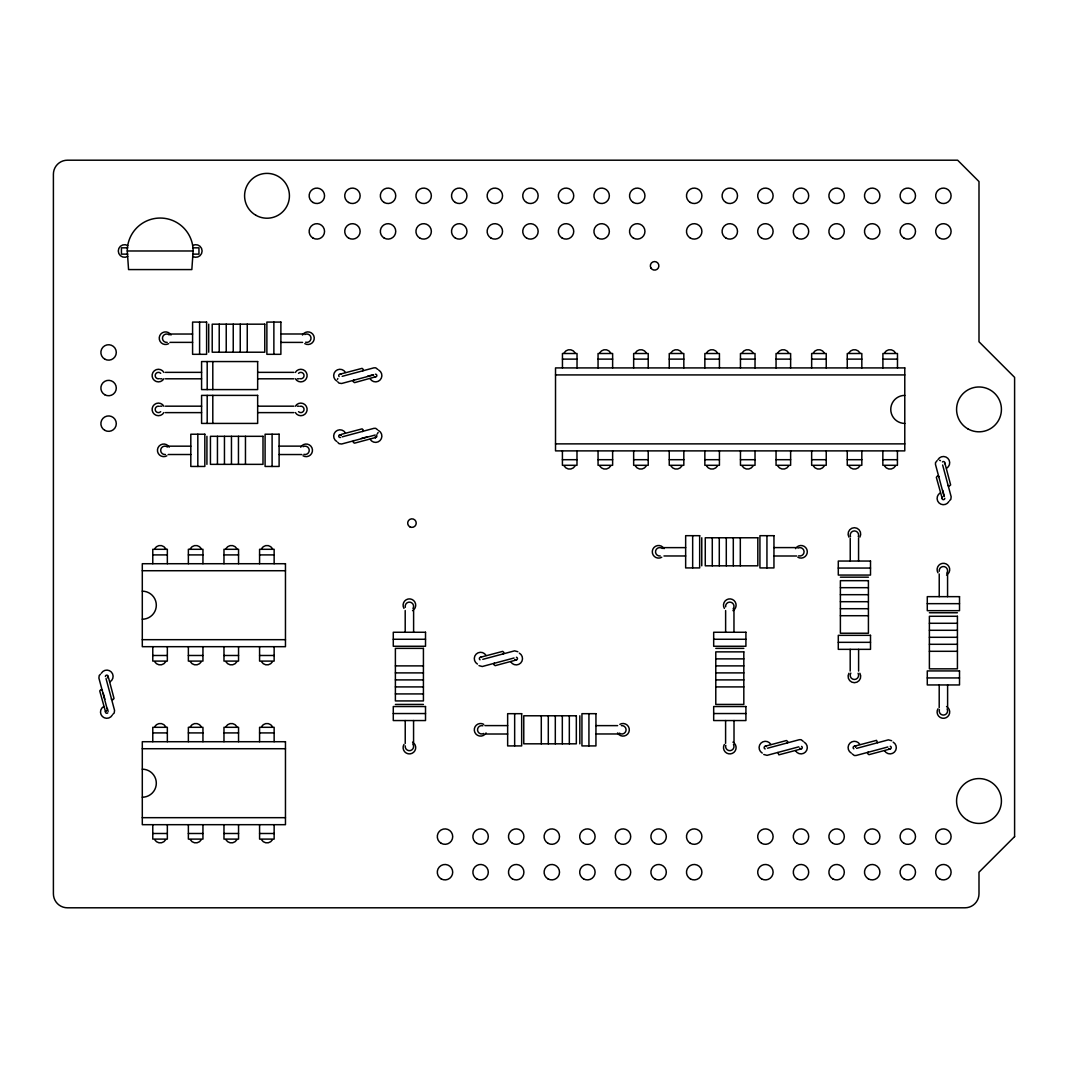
<?xml version="1.0" encoding="UTF-8"?>
<svg xmlns="http://www.w3.org/2000/svg" width="1068" height="1068" viewBox="0 0 1068 1068"><rect width="100%" height="100%" fill="white"/><g stroke="black" fill="none" stroke-linecap="round" stroke-linejoin="round"><path stroke-width="1.5" d="M193.134 250.98L191.839 269.577L128.56 269.577L127.266 250.98A32.934 32.934 0 0 1 160.2 218.046A32.934 32.934 0 0 1 193.134 250.98L127.266 250.98M106.173 710.901A1.402 1.055 -15 0 0 105.478 711.595L99.725 690.929L100.833 689.608L102.435 690.195M942.47 497.501A1.402 1.055 -15 0 0 942.069 497.995L936.329 477.329L937.424 476.008L939.039 476.595M108.015 677.245L108.202 676.538A1.402 1.055 -8 0 1 107.508 677.499M337.488 379.34L337.835 378.526M378.112 432.487L377.231 434.009M944.619 463.472A1.402 1.055 -8 0 0 944.806 462.938L944.619 463.646A1.402 1.402 0 0 0 942.403 461.95M777.878 752.473L778.866 754.836L799.572 749.362M877.522 742.727L876.534 740.364L855.828 745.838M353.548 440.577L353.308 442.419L354.509 443.167L375.736 437.466M100.472 674.255L99.231 675.483L98.897 678.06L107.414 709.846M112.981 714.185L114.223 712.957L114.556 710.38L106.039 678.594M937.063 460.655L935.488 462.711L935.488 464.46L944.005 496.246M949.585 500.585L950.827 499.357L951.161 496.78L942.644 464.994M362.693 371.05L363.213 369.381L362.105 368.34L341.4 373.813M362.693 431.579L363.213 429.897L362.105 428.855L341.4 434.329M503.322 654.07L503.829 652.401L502.734 651.36L482.028 656.833M353.775 379.941L353.188 381.556L354.509 382.651L375.082 376.937A1.402 1.055 75 0 1 374.681 376.51M494.404 662.961L493.803 664.576L495.125 665.671L516.365 659.971M787.196 743.235L787.797 741.633L786.475 740.524L765.235 746.225M868.204 751.965L867.603 753.567L868.925 754.675L890.165 748.975M342.174 376.336L373.96 367.819L375.709 367.819L377.765 369.394M367.432 376.283L373.493 374.654M373.426 374.975L341.64 383.492L339.063 383.145L337.835 381.917M342.174 436.852L373.96 428.335L375.709 428.335L377.765 429.923M361.358 438.427L367.432 436.799M375.135 435.036L341.64 444.008L339.063 443.674L337.835 442.432M482.789 659.356L514.576 650.839L517.846 651.72M514.055 657.995L482.255 666.512L478.985 665.631M767.545 748.214L799.345 739.697L801.093 739.697L803.149 741.272M798.811 746.839L767.024 755.356L763.754 754.489M856.589 748.361L888.376 739.844L891.646 740.711M887.855 746.986L856.055 755.503L854.307 755.503L852.251 753.928M340.492 437.453L340.131 437.506A1.402 1.402 0 0 1 338.823 435.557A1.402 1.402 0 0 1 341.106 435.103M127.76 247.829L121.445 247.829L121.445 254.131L127.76 254.131M192.641 247.829L198.955 247.829L198.955 254.131L192.641 254.131M170.827 334.03L192.587 334.03M280.884 333.99L302.618 333.99M169.919 342.374L192.587 342.374M280.884 342.401L302.604 342.401M562.449 359.115L577.027 359.115M598.053 359.115L612.631 359.115M633.658 359.115L648.223 359.115M669.249 359.115L683.827 359.115M704.853 359.115L719.431 359.115M740.458 359.115L755.023 359.115M776.049 359.115L790.627 359.115M811.653 359.115L826.231 359.115M847.258 359.115L861.823 359.115M882.902 359.115L897.48 359.115M165.433 372.358L201.585 372.358M257.655 372.358L293.807 372.358M555.52 374.921L904.783 374.921M160.467 378.806L161.922 378.806M165.433 378.806L201.585 378.806M257.655 378.806L293.807 378.806M297.318 378.806L298.773 378.806M160.467 406.174L161.922 406.174M165.433 406.174L201.585 406.174M257.655 406.174L293.807 406.174M297.318 406.174L298.773 406.174M165.433 412.622L201.585 412.622M257.655 412.622L293.807 412.622M555.52 443.874L904.783 443.874M169.051 446.17L190.812 446.17M279.108 446.13L300.842 446.13M168.143 454.514L190.812 454.514M279.108 454.541L301.897 454.541M562.409 459.694L576.987 459.694M598.053 459.694L612.631 459.694M633.658 459.694L648.223 459.694M669.249 459.694L683.827 459.694M704.853 459.694L719.431 459.694M740.458 459.694L755.023 459.694M776.049 459.694L790.627 459.694M811.653 459.694L826.231 459.694M847.258 459.694L861.823 459.694M882.849 459.694L897.427 459.694M663.895 547.63L685.656 547.63M773.953 547.59L795.687 547.59M152.777 554.906L167.342 554.906M188.368 554.906L202.947 554.906M223.973 554.906L238.551 554.906M259.577 554.906L274.142 554.906M663.962 555.974L685.656 555.974M773.953 556.001L796.728 556.001M838.287 568.056L870.513 568.056M142.298 570.726L285.463 570.726M840.382 577.174L868.418 577.174M840.382 587.68L868.418 587.68M840.382 594.689L868.418 594.689M840.382 601.698L868.418 601.698M927.278 603.66L959.518 603.66M840.382 608.707L868.418 608.707M929.387 612.765L957.422 612.765M840.382 615.715L868.418 615.715M929.387 623.285L957.422 623.285M929.387 630.294L957.422 630.294M929.387 637.302L957.422 637.302M393.278 639.265L425.518 639.265M713.678 639.265L745.918 639.265M142.298 639.679L285.463 639.679M838.287 642.335L870.513 642.335M929.387 644.298L957.422 644.298M715.787 648.369L743.822 648.369M929.387 651.306L957.422 651.306M152.777 655.485L167.342 655.485M188.368 655.485L202.947 655.485M223.973 655.485L238.551 655.485M259.577 655.485L274.142 655.485M715.787 658.876L743.822 658.876M395.387 665.885L423.422 665.885M715.787 665.885L743.822 665.885M395.387 672.893L423.422 672.893M715.787 672.893L743.822 672.893M927.278 677.94L959.518 677.94M395.387 679.902L423.422 679.902M715.787 679.902L743.822 679.902M395.387 686.911L423.422 686.911M715.787 686.911L743.822 686.911M395.387 693.92L423.422 693.92M395.387 704.426L423.422 704.426M393.278 713.544L425.518 713.544M713.678 713.544L745.918 713.544M484.872 725.599L507.647 725.599M595.944 725.626L617.638 725.626M152.777 732.915L167.342 732.915M188.368 732.915L202.947 732.915M223.973 732.915L238.551 732.915M259.577 732.915L274.142 732.915M485.913 734.01L507.647 734.01M595.944 733.97L617.704 733.97M142.298 748.721L285.463 748.721M142.298 817.674L285.463 817.674M152.777 833.494L167.342 833.494M188.368 833.494L202.947 833.494M223.973 833.494L238.551 833.494M259.577 833.494L274.142 833.494M515.697 659.957L515.804 659.931A1.402 1.055 75 0 1 515.297 659.53M889.497 748.948L889.604 748.922A1.402 1.055 75 0 1 889.097 748.535M765.903 746.252L765.796 746.278A1.402 1.055 75 0 1 766.303 746.665M939.64 460.308L940.454 460.655M340.652 374.361A1.402 1.055 82 0 0 340.118 374.174L340.826 374.361A1.402 1.402 0 0 0 339.13 376.577M340.826 434.89L340.118 434.703A1.402 1.055 82 0 1 340.892 435.103M855.241 746.385L854.534 746.198A1.402 1.055 82 0 1 855.495 746.892M800.159 748.815L800.866 749.002A1.402 1.055 82 0 1 799.905 748.308M481.281 657.381A1.402 1.055 82 0 0 480.733 657.194L481.441 657.381A1.402 1.402 0 0 0 479.532 657.901A1.402 1.402 0 0 0 480.039 659.81M947.93 485.513L949.252 486.1L950.64 484.925L945.167 464.22M111.326 699.113L113.008 699.633L114.036 698.525L108.562 677.82M942.697 490.252L944.326 496.313M103.249 693.239L104.878 699.3M107.321 708.404L108.135 711.435M947.57 574.891L947.57 596.652M947.61 684.948L947.61 706.682M939.226 573.983L939.226 596.652M939.199 684.948L939.199 707.737M897.48 367.913L897.48 353.508L882.902 353.508L882.902 367.913M897.427 450.883L897.427 465.301L882.849 465.301L882.849 450.883M861.823 367.913L861.823 353.508L847.258 353.508L847.258 367.913M861.823 450.883L861.823 465.301L847.258 465.301L847.258 450.883M858.565 538.098L858.565 561.047M858.605 649.344L858.605 671.078M850.235 538.379L850.235 561.047M850.195 649.344L850.195 671.064M826.231 367.913L826.231 353.508L811.653 353.508L811.653 367.913M826.231 450.883L826.231 465.301L811.653 465.301L811.653 450.883M790.627 367.913L790.627 353.508L776.049 353.508L776.049 367.913M790.627 450.883L790.627 465.301L776.049 465.301L776.049 450.883M766.944 535.682L766.944 567.922M755.023 367.913L755.023 353.508L740.458 353.508L740.458 367.913M755.023 450.883L755.023 465.301L740.458 465.301L740.458 450.883M740.311 537.778L740.311 565.813M733.97 610.495L733.97 632.256M734.01 720.553L734.01 742.287M733.302 537.778L733.302 565.813M726.293 537.778L726.293 565.813M725.626 610.562L725.626 632.256M725.599 720.553L725.599 743.328M719.431 367.913L719.431 353.508L704.853 353.508L704.853 367.913M719.431 450.883L719.431 465.301L704.853 465.301L704.853 450.883M719.285 537.778L719.285 565.813M712.276 537.778L712.276 565.813M701.769 537.778L701.769 565.813M692.665 535.682L692.665 567.922M683.827 367.913L683.827 353.508L669.249 353.508L669.249 367.913M683.827 450.883L683.827 465.301L669.249 465.301L669.249 450.883M648.223 367.913L648.223 353.508L633.658 353.508L633.658 367.913M648.223 450.883L648.223 465.301L633.658 465.301L633.658 450.883M612.631 367.913L612.631 353.508L598.053 353.508L598.053 367.913M612.631 450.883L612.631 465.301L598.053 465.301L598.053 450.883M588.935 713.678L588.935 745.918M579.831 715.787L579.831 743.822M577.027 367.913L577.027 353.508L562.449 353.508L562.449 367.913M576.987 450.883L576.987 465.301L562.409 465.301L562.409 450.883M569.324 715.787L569.324 743.822M562.315 715.787L562.315 743.822M555.307 715.787L555.307 743.822M548.298 715.787L548.298 743.822M541.289 715.787L541.289 743.822M514.656 713.678L514.656 745.918M413.61 610.536L413.61 632.256M413.57 720.553L413.57 742.233M405.199 610.522L405.199 632.256M405.226 720.553L405.226 743.502M274.142 563.717L274.142 549.299L259.577 549.299L259.577 563.717M274.142 646.687L274.142 661.092L259.577 661.092L259.577 646.687M274.142 741.713L274.142 727.308L259.577 727.308L259.577 741.713M274.142 824.683L274.142 839.101L259.577 839.101L259.577 824.683M273.875 322.082L273.875 354.322M272.1 434.222L272.1 466.462M247.255 324.178L247.255 352.213M245.466 436.318L245.466 464.353M240.247 324.178L240.247 352.213M238.458 436.318L238.458 464.353M238.551 563.717L238.551 549.299L223.973 549.299L223.973 563.717M238.551 646.687L238.551 661.092L223.973 661.092L223.973 646.687M238.551 741.713L238.551 727.308L223.973 727.308L223.973 741.713M238.551 824.683L238.551 839.101L223.973 839.101L223.973 824.683M233.238 324.178L233.238 352.213M231.462 436.318L231.462 464.353M226.229 324.178L226.229 352.213M224.454 436.318L224.454 464.353M219.22 324.178L219.22 352.213M217.445 436.318L217.445 464.353M212.799 361.558L212.799 389.593M212.799 395.387L212.799 423.422M208.714 324.178L208.714 352.213M207.192 361.558L207.192 389.593M207.192 395.387L207.192 423.422M206.925 436.318L206.925 464.353M202.947 563.717L202.947 549.299L188.368 549.299L188.368 563.717M202.947 646.687L202.947 661.092L188.368 661.092L188.368 646.687M202.947 741.713L202.947 727.308L188.368 727.308L188.368 741.713M202.947 824.683L202.947 839.101L188.368 839.101L188.368 824.683M199.596 322.082L199.596 354.322M197.82 434.222L197.82 466.462M167.342 563.717L167.342 549.299L152.777 549.299L152.777 563.717M167.342 646.687L167.342 661.092L152.777 661.092L152.777 646.687M167.342 741.713L167.342 727.308L152.777 727.308L152.777 741.713M167.342 824.683L167.342 839.101L152.777 839.101L152.777 824.683M101.34 673.24A6.301 6.301 0 0 1 111.259 671.946A6.301 6.301 0 0 1 109.951 681.865M112.26 715.16A6.301 6.301 0 0 1 102.341 716.454A6.301 6.301 0 0 1 103.649 706.535M804.151 742.14A6.301 6.301 0 0 1 805.459 752.059A6.301 6.301 0 0 1 795.54 750.751M762.245 753.06A6.301 6.301 0 0 1 760.937 743.141A6.301 6.301 0 0 1 770.856 744.449M851.249 753.06A6.301 6.301 0 0 1 849.941 743.141A6.301 6.301 0 0 1 859.86 744.449M893.155 742.14A6.301 6.301 0 0 1 894.463 752.059A6.301 6.301 0 0 1 884.544 750.751M477.449 664.056A6.301 6.301 0 0 1 476.141 654.137A6.301 6.301 0 0 1 486.06 655.445M519.355 653.135A6.301 6.301 0 0 1 520.663 663.054A6.301 6.301 0 0 1 510.744 661.76M937.944 459.64A6.301 6.301 0 0 1 947.863 458.346A6.301 6.301 0 0 1 946.555 468.265M948.865 501.559A6.301 6.301 0 0 1 938.946 502.854A6.301 6.301 0 0 1 940.24 492.935M336.82 381.036A6.301 6.301 0 0 1 335.526 371.117A6.301 6.301 0 0 1 345.445 372.425M378.739 370.115A6.301 6.301 0 0 1 380.034 380.034A6.301 6.301 0 0 1 370.115 378.739M336.82 441.565A6.301 6.301 0 0 1 335.526 431.646A6.301 6.301 0 0 1 345.445 432.94M378.739 430.644A6.301 6.301 0 0 1 380.034 440.563A6.301 6.301 0 0 1 370.115 439.255M295.355 372.425A6.301 6.301 0 0 1 304.874 370.743A6.301 6.301 0 0 1 304.874 380.408A6.301 6.301 0 0 1 295.355 378.739M163.885 378.739A6.301 6.301 0 0 1 154.366 380.408A6.301 6.301 0 0 1 154.366 370.743A6.301 6.301 0 0 1 163.885 372.425M295.355 406.24A6.301 6.301 0 0 1 304.874 404.572A6.301 6.301 0 0 1 304.874 414.237A6.301 6.301 0 0 1 295.355 412.555M163.885 412.555A6.301 6.301 0 0 1 154.366 414.237A6.301 6.301 0 0 1 154.366 404.572A6.301 6.301 0 0 1 163.885 406.24M165.66 839.755A6.301 6.301 0 0 1 154.74 839.755M201.265 839.755A6.301 6.301 0 0 1 190.344 839.755M236.856 839.755A6.301 6.301 0 0 1 225.935 839.755M272.46 839.755A6.301 6.301 0 0 1 261.54 839.755M261.54 726.64A6.301 6.301 0 0 1 272.46 726.64M225.935 726.64A6.301 6.301 0 0 1 236.856 726.64M190.344 726.64A6.301 6.301 0 0 1 201.265 726.64M154.74 726.64A6.301 6.301 0 0 1 165.66 726.64M165.66 661.76A6.301 6.301 0 0 1 154.74 661.76M201.265 661.76A6.301 6.301 0 0 1 190.344 661.76M236.856 661.76A6.301 6.301 0 0 1 225.935 661.76M272.46 661.76A6.301 6.301 0 0 1 261.54 661.76M261.54 548.645A6.301 6.301 0 0 1 272.46 548.645M225.935 548.645A6.301 6.301 0 0 1 236.856 548.645M190.344 548.645A6.301 6.301 0 0 1 201.265 548.645M154.74 548.645A6.301 6.301 0 0 1 165.66 548.645M884.544 352.841A6.301 6.301 0 0 1 895.465 352.841M848.94 352.841A6.301 6.301 0 0 1 859.86 352.841M813.335 352.841A6.301 6.301 0 0 1 824.256 352.841M777.744 352.841A6.301 6.301 0 0 1 788.665 352.841M742.14 352.841A6.301 6.301 0 0 1 753.06 352.841M706.535 352.841A6.301 6.301 0 0 1 717.456 352.841M670.944 352.841A6.301 6.301 0 0 1 681.865 352.841M635.34 352.841A6.301 6.301 0 0 1 646.26 352.841M599.735 352.841A6.301 6.301 0 0 1 610.656 352.841M564.144 352.841A6.301 6.301 0 0 1 575.065 352.841M575.065 465.955A6.301 6.301 0 0 1 564.144 465.955M610.656 465.955A6.301 6.301 0 0 1 599.735 465.955M646.26 465.955A6.301 6.301 0 0 1 635.34 465.955M681.865 465.955A6.301 6.301 0 0 1 670.944 465.955M717.456 465.955A6.301 6.301 0 0 1 706.535 465.955M753.06 465.955A6.301 6.301 0 0 1 742.14 465.955M788.665 465.955A6.301 6.301 0 0 1 777.744 465.955M824.256 465.955A6.301 6.301 0 0 1 813.335 465.955M859.86 465.955A6.301 6.301 0 0 1 848.94 465.955M895.465 465.955A6.301 6.301 0 0 1 884.544 465.955M192.641 245.52A6.301 6.301 0 0 1 202.106 250.98A6.301 6.301 0 0 1 192.641 256.44M127.76 256.44A6.301 6.301 0 0 1 118.294 250.98A6.301 6.301 0 0 1 127.76 245.52M859.86 673.24A6.301 6.301 0 0 1 854.4 682.706A6.301 6.301 0 0 1 848.94 673.24M848.94 537.151A6.301 6.301 0 0 1 854.4 527.699A6.301 6.301 0 0 1 859.86 537.151M946.555 706.535A6.301 6.301 0 0 1 948.865 715.16A6.301 6.301 0 0 1 940.24 717.456A6.301 6.301 0 0 1 937.944 708.845M937.944 572.755A6.301 6.301 0 0 1 940.24 564.144A6.301 6.301 0 0 1 948.865 566.441A6.301 6.301 0 0 1 946.555 575.065M795.54 548.645A6.301 6.301 0 0 1 804.151 546.335A6.301 6.301 0 0 1 806.46 554.959A6.301 6.301 0 0 1 797.849 557.256M661.76 557.256A6.301 6.301 0 0 1 653.135 554.959A6.301 6.301 0 0 1 655.445 546.335A6.301 6.301 0 0 1 664.056 548.645M732.955 742.14A6.301 6.301 0 0 1 735.265 750.751A6.301 6.301 0 0 1 726.64 753.06A6.301 6.301 0 0 1 724.344 744.449M724.344 608.36A6.301 6.301 0 0 1 726.64 599.735A6.301 6.301 0 0 1 735.265 602.045A6.301 6.301 0 0 1 732.955 610.656M403.944 608.36A6.301 6.301 0 0 1 406.24 599.735A6.301 6.301 0 0 1 414.865 602.045A6.301 6.301 0 0 1 412.555 610.656M412.555 742.14A6.301 6.301 0 0 1 414.865 750.751A6.301 6.301 0 0 1 406.24 753.06A6.301 6.301 0 0 1 403.944 744.449M486.06 732.955A6.301 6.301 0 0 1 477.449 735.265A6.301 6.301 0 0 1 475.14 726.64A6.301 6.301 0 0 1 483.751 724.344M619.841 724.344A6.301 6.301 0 0 1 628.465 726.64A6.301 6.301 0 0 1 626.155 735.265A6.301 6.301 0 0 1 617.544 732.955M300.695 447.185A6.301 6.301 0 0 1 309.32 444.875A6.301 6.301 0 0 1 311.616 453.499A6.301 6.301 0 0 1 303.005 455.796M166.915 455.796A6.301 6.301 0 0 1 158.304 453.499A6.301 6.301 0 0 1 160.6 444.875A6.301 6.301 0 0 1 169.225 447.185M302.484 335.045A6.301 6.301 0 0 1 311.095 332.735A6.301 6.301 0 0 1 313.405 341.359A6.301 6.301 0 0 1 304.781 343.656M168.691 343.656A6.301 6.301 0 0 1 160.08 341.359A6.301 6.301 0 0 1 162.389 332.735A6.301 6.301 0 0 1 171 335.045M167.195 342.374A4.205 4.205 0 0 1 162.603 337.101A4.205 4.205 0 0 1 169.238 334.871M304.807 334.511A4.205 4.205 0 0 1 311.002 337.755A4.205 4.205 0 0 1 305.622 342.227M165.42 454.514A4.205 4.205 0 0 1 160.827 449.241A4.205 4.205 0 0 1 167.449 447.011M303.032 446.651A4.205 4.205 0 0 1 309.226 449.895A4.205 4.205 0 0 1 303.846 454.367M621.349 725.626A4.205 4.205 0 0 1 625.941 730.899A4.205 4.205 0 0 1 619.306 733.129M483.724 733.489A4.205 4.205 0 0 1 477.543 730.245A4.205 4.205 0 0 1 482.91 725.773M412.742 743.929A4.205 4.205 0 0 1 410.472 750.55A4.205 4.205 0 0 1 405.239 745.918M405.306 607.305A4.205 4.205 0 0 1 410.059 602.165A4.205 4.205 0 0 1 412.982 608.52M725.626 606.851A4.205 4.205 0 0 1 730.899 602.259A4.205 4.205 0 0 1 733.129 608.894M733.489 744.476A4.205 4.205 0 0 1 730.245 750.657A4.205 4.205 0 0 1 725.773 745.29M660.251 555.974A4.205 4.205 0 0 1 655.659 550.701A4.205 4.205 0 0 1 662.293 548.471M797.876 548.111A4.205 4.205 0 0 1 804.057 551.355A4.205 4.205 0 0 1 798.69 555.827M939.226 571.26A4.205 4.205 0 0 1 944.499 566.667A4.205 4.205 0 0 1 946.729 573.289M947.089 708.872A4.205 4.205 0 0 1 943.845 715.066A4.205 4.205 0 0 1 939.373 709.686M850.515 536.71A4.205 4.205 0 0 1 854.413 530.916A4.205 4.205 0 0 1 858.285 536.75M858.098 673.267A4.205 4.205 0 0 1 854.293 679.488A4.205 4.205 0 0 1 850.809 673.08M904.783 423.422A14.018 14.018 0 0 1 890.765 409.404A14.018 14.018 0 0 1 904.783 395.387M142.298 591.178A14.018 14.018 0 0 1 156.315 605.196A14.018 14.018 0 0 1 142.298 619.213M142.298 769.187A14.018 14.018 0 0 1 156.315 783.204A14.018 14.018 0 0 1 142.298 797.222M160.694 411.674A3.217 3.217 0 0 1 155.301 410.232A3.217 3.217 0 0 1 159.252 406.281M299.988 406.281A3.217 3.217 0 0 1 303.939 410.232A3.217 3.217 0 0 1 298.546 411.674M159.252 378.699A3.217 3.217 0 0 1 155.301 374.748A3.217 3.217 0 0 1 160.694 373.306M298.546 373.306A3.217 3.217 0 0 1 303.939 374.748A3.217 3.217 0 0 1 299.988 378.699M376.43 435.103A1.402 1.402 0 0 1 374.734 437.319M375.442 374.174A1.402 1.402 0 0 1 376.737 376.123A1.402 1.402 0 0 1 374.454 376.577M944.806 498.262A1.402 1.402 0 0 1 942.857 499.557A1.402 1.402 0 0 1 942.403 497.274M516.418 657.247A1.402 1.402 0 0 1 517.272 659.303A1.402 1.402 0 0 1 515.07 659.597M853.839 748.815A1.402 1.402 0 0 1 853.546 746.612A1.402 1.402 0 0 1 855.748 746.906M890.218 746.252A1.402 1.402 0 0 1 891.153 748.134A1.402 1.402 0 0 1 889.163 748.815M801.561 746.385A1.402 1.402 0 0 1 801.854 748.588A1.402 1.402 0 0 1 799.652 748.294M765.182 748.948A1.402 1.402 0 0 1 764.247 747.066A1.402 1.402 0 0 1 766.237 746.385M105.398 676.538A1.402 1.402 0 0 1 107.494 675.323A1.402 1.402 0 0 1 107.494 677.753M107.788 712.85A1.402 1.402 0 0 1 105.692 712.716A1.402 1.402 0 0 1 106.106 710.647M1014.6 836.604L978.996 872.196L978.996 893.783A14.018 14.018 0 0 1 964.978 907.8L67.418 907.8A14.018 14.018 0 0 1 53.4 893.783L53.4 174.218A14.018 14.018 0 0 1 67.418 160.2L957.636 160.2L978.996 181.56L978.996 341.76L1014.6 377.364L1014.6 836.604M375.789 437.453L375.082 437.453L375.789 437.453M206.605 322.082L192.587 322.082L192.587 354.322L206.605 354.322L206.605 322.082M280.884 322.082L266.88 322.082L266.88 354.322L280.884 354.322L280.884 322.082M264.771 324.178L212.212 324.178L212.212 352.213L264.771 352.213L264.771 324.178M257.655 361.558L201.585 361.558L201.585 389.593L257.655 389.593L257.655 361.558M904.783 367.913L555.52 367.913L555.52 450.883L904.783 450.883L904.783 367.913M257.655 395.387L201.585 395.387L201.585 423.422L257.655 423.422L257.655 395.387M204.829 434.222L190.812 434.222L190.812 466.462L204.829 466.462L204.829 434.222M279.108 434.222L265.091 434.222L265.091 466.462L279.108 466.462L279.108 434.222M262.995 436.318L210.436 436.318L210.436 464.353L262.995 464.353L262.995 436.318M699.66 535.682L685.656 535.682L685.656 567.922L699.66 567.922L699.66 535.682M773.953 535.682L759.935 535.682L759.935 567.922L773.953 567.922L773.953 535.682M757.826 537.778L705.267 537.778L705.267 565.813L757.826 565.813L757.826 537.778M870.513 561.047L838.287 561.047L838.287 575.065L870.513 575.065L870.513 561.047M285.463 563.717L142.298 563.717L142.298 646.687L285.463 646.687L285.463 563.717M868.418 580.672L840.382 580.672L840.382 633.231L868.418 633.231L868.418 580.672M959.518 596.652L927.278 596.652L927.278 610.669L959.518 610.669L959.518 596.652M957.422 616.276L929.387 616.276L929.387 668.835L957.422 668.835L957.422 616.276M425.518 632.256L393.278 632.256L393.278 646.26L425.518 646.26L425.518 632.256M745.918 632.256L713.678 632.256L713.678 646.26L745.918 646.26L745.918 632.256M870.513 635.34L838.287 635.34L838.287 649.344L870.513 649.344L870.513 635.34M423.422 648.369L395.387 648.369L395.387 700.928L423.422 700.928L423.422 648.369M743.822 651.867L715.787 651.867L715.787 704.426L743.822 704.426L743.822 651.867M959.518 670.931L927.278 670.931L927.278 684.948L959.518 684.948L959.518 670.931M425.518 706.535L393.278 706.535L393.278 720.553L425.518 720.553L425.518 706.535M745.918 706.535L713.678 706.535L713.678 720.553L745.918 720.553L745.918 706.535M521.665 713.678L507.647 713.678L507.647 745.918L521.665 745.918L521.665 713.678M595.944 713.678L581.94 713.678L581.94 745.918L595.944 745.918L595.944 713.678M576.333 715.787L523.774 715.787L523.774 743.822L576.333 743.822L576.333 715.787M285.463 741.713L142.298 741.713L142.298 824.683L285.463 824.683L285.463 741.713M255.786 215.215A22.428 22.428 0 0 0 289.428 195.804A22.428 22.428 0 0 0 255.786 176.38A22.428 22.428 0 0 0 255.786 215.215M967.782 820.424A22.428 22.428 0 0 0 1001.424 801A22.428 22.428 0 0 0 967.782 781.576A22.428 22.428 0 0 0 967.782 820.424M967.782 428.815A22.428 22.428 0 0 0 1001.424 409.404A22.428 22.428 0 0 0 967.782 389.98A22.428 22.428 0 0 0 967.782 428.815M409.818 526.804A4.272 4.272 0 0 0 416.226 523.093A4.272 4.272 0 0 0 409.818 519.395A4.272 4.272 0 0 0 409.818 526.804M650.906 267.975A4.272 4.272 0 0 0 658.302 267.975A4.272 4.272 0 0 0 654.604 261.567A4.272 4.272 0 0 0 650.906 267.975M761.551 878.871A7.703 7.703 0 0 0 773.112 872.196A7.703 7.703 0 0 0 761.551 865.521A7.703 7.703 0 0 0 761.551 878.871M797.142 878.871A7.703 7.703 0 0 0 808.703 872.196A7.703 7.703 0 0 0 797.142 865.521A7.703 7.703 0 0 0 797.142 878.871M832.746 878.871A7.703 7.703 0 0 0 844.307 872.196A7.703 7.703 0 0 0 832.746 865.521A7.703 7.703 0 0 0 832.746 878.871M868.351 878.871A7.703 7.703 0 0 0 879.912 872.196A7.703 7.703 0 0 0 868.351 865.521A7.703 7.703 0 0 0 868.351 878.871M903.942 878.871A7.703 7.703 0 0 0 915.503 872.196A7.703 7.703 0 0 0 903.942 865.521A7.703 7.703 0 0 0 903.942 878.871M939.546 878.871A7.703 7.703 0 0 0 951.107 872.196A7.703 7.703 0 0 0 939.546 865.521A7.703 7.703 0 0 0 939.546 878.871M761.551 843.279A7.703 7.703 0 0 0 773.112 836.604A7.703 7.703 0 0 0 761.551 829.929A7.703 7.703 0 0 0 761.551 843.279M797.142 843.279A7.703 7.703 0 0 0 808.703 836.604A7.703 7.703 0 0 0 797.142 829.929A7.703 7.703 0 0 0 797.142 843.279M832.746 843.279A7.703 7.703 0 0 0 844.307 836.604A7.703 7.703 0 0 0 832.746 829.929A7.703 7.703 0 0 0 832.746 843.279M868.351 843.279A7.703 7.703 0 0 0 879.912 836.604A7.703 7.703 0 0 0 868.351 829.929A7.703 7.703 0 0 0 868.351 843.279M903.942 843.279A7.703 7.703 0 0 0 915.503 836.604A7.703 7.703 0 0 0 903.942 829.929A7.703 7.703 0 0 0 903.942 843.279M939.546 843.279A7.703 7.703 0 0 0 951.107 836.604A7.703 7.703 0 0 0 939.546 829.929A7.703 7.703 0 0 0 939.546 843.279M104.731 430.311A7.703 7.703 0 0 0 116.292 423.636A7.703 7.703 0 0 0 104.731 416.961A7.703 7.703 0 0 0 104.731 430.311M104.731 394.719A7.703 7.703 0 0 0 116.292 388.044A7.703 7.703 0 0 0 104.731 381.369A7.703 7.703 0 0 0 104.731 394.719M104.731 359.115A7.703 7.703 0 0 0 116.292 352.44A7.703 7.703 0 0 0 104.731 345.765A7.703 7.703 0 0 0 104.731 359.115M633.391 202.479A7.703 7.703 0 0 0 644.952 195.804A7.703 7.703 0 0 0 633.391 189.129A7.703 7.703 0 0 0 633.391 202.479M597.786 202.479A7.703 7.703 0 0 0 609.347 195.804A7.703 7.703 0 0 0 597.786 189.129A7.703 7.703 0 0 0 597.786 202.479M562.182 202.479A7.703 7.703 0 0 0 573.743 195.804A7.703 7.703 0 0 0 562.182 189.129A7.703 7.703 0 0 0 562.182 202.479M526.591 202.479A7.703 7.703 0 0 0 538.152 195.804A7.703 7.703 0 0 0 526.591 189.129A7.703 7.703 0 0 0 526.591 202.479M490.986 202.479A7.703 7.703 0 0 0 502.547 195.804A7.703 7.703 0 0 0 490.986 189.129A7.703 7.703 0 0 0 490.986 202.479M455.382 202.479A7.703 7.703 0 0 0 466.943 195.804A7.703 7.703 0 0 0 455.382 189.129A7.703 7.703 0 0 0 455.382 202.479M419.791 202.479A7.703 7.703 0 0 0 431.352 195.804A7.703 7.703 0 0 0 419.791 189.129A7.703 7.703 0 0 0 419.791 202.479M384.186 202.479A7.703 7.703 0 0 0 395.747 195.804A7.703 7.703 0 0 0 384.186 189.129A7.703 7.703 0 0 0 384.186 202.479M348.582 202.479A7.703 7.703 0 0 0 360.143 195.804A7.703 7.703 0 0 0 348.582 189.129A7.703 7.703 0 0 0 348.582 202.479M312.991 202.479A7.703 7.703 0 0 0 324.552 195.804A7.703 7.703 0 0 0 312.991 189.129A7.703 7.703 0 0 0 312.991 202.479M633.391 238.071A7.703 7.703 0 0 0 644.952 231.396A7.703 7.703 0 0 0 633.391 224.721A7.703 7.703 0 0 0 633.391 238.071M597.786 238.071A7.703 7.703 0 0 0 609.347 231.396A7.703 7.703 0 0 0 597.786 224.721A7.703 7.703 0 0 0 597.786 238.071M562.182 238.071A7.703 7.703 0 0 0 573.743 231.396A7.703 7.703 0 0 0 562.182 224.721A7.703 7.703 0 0 0 562.182 238.071M526.591 238.071A7.703 7.703 0 0 0 538.152 231.396A7.703 7.703 0 0 0 526.591 224.721A7.703 7.703 0 0 0 526.591 238.071M490.986 238.071A7.703 7.703 0 0 0 502.547 231.396A7.703 7.703 0 0 0 490.986 224.721A7.703 7.703 0 0 0 490.986 238.071M455.382 238.071A7.703 7.703 0 0 0 466.943 231.396A7.703 7.703 0 0 0 455.382 224.721A7.703 7.703 0 0 0 455.382 238.071M419.791 238.071A7.703 7.703 0 0 0 431.352 231.396A7.703 7.703 0 0 0 419.791 224.721A7.703 7.703 0 0 0 419.791 238.071M384.186 238.071A7.703 7.703 0 0 0 395.747 231.396A7.703 7.703 0 0 0 384.186 224.721A7.703 7.703 0 0 0 384.186 238.071M348.582 238.071A7.703 7.703 0 0 0 360.143 231.396A7.703 7.703 0 0 0 348.582 224.721A7.703 7.703 0 0 0 348.582 238.071M312.991 238.071A7.703 7.703 0 0 0 324.552 231.396A7.703 7.703 0 0 0 312.991 224.721A7.703 7.703 0 0 0 312.991 238.071M690.342 202.479A7.703 7.703 0 0 0 701.903 195.804A7.703 7.703 0 0 0 690.342 189.129A7.703 7.703 0 0 0 690.342 202.479M725.946 202.479A7.703 7.703 0 0 0 737.507 195.804A7.703 7.703 0 0 0 725.946 189.129A7.703 7.703 0 0 0 725.946 202.479M761.551 202.479A7.703 7.703 0 0 0 773.112 195.804A7.703 7.703 0 0 0 761.551 189.129A7.703 7.703 0 0 0 761.551 202.479M797.142 202.479A7.703 7.703 0 0 0 808.703 195.804A7.703 7.703 0 0 0 797.142 189.129A7.703 7.703 0 0 0 797.142 202.479M832.746 202.479A7.703 7.703 0 0 0 844.307 195.804A7.703 7.703 0 0 0 832.746 189.129A7.703 7.703 0 0 0 832.746 202.479M868.351 202.479A7.703 7.703 0 0 0 879.912 195.804A7.703 7.703 0 0 0 868.351 189.129A7.703 7.703 0 0 0 868.351 202.479M903.942 202.479A7.703 7.703 0 0 0 915.503 195.804A7.703 7.703 0 0 0 903.942 189.129A7.703 7.703 0 0 0 903.942 202.479M939.546 202.479A7.703 7.703 0 0 0 951.107 195.804A7.703 7.703 0 0 0 939.546 189.129A7.703 7.703 0 0 0 939.546 202.479M690.342 238.071A7.703 7.703 0 0 0 701.903 231.396A7.703 7.703 0 0 0 690.342 224.721A7.703 7.703 0 0 0 690.342 238.071M725.946 238.071A7.703 7.703 0 0 0 737.507 231.396A7.703 7.703 0 0 0 725.946 224.721A7.703 7.703 0 0 0 725.946 238.071M761.551 238.071A7.703 7.703 0 0 0 773.112 231.396A7.703 7.703 0 0 0 761.551 224.721A7.703 7.703 0 0 0 761.551 238.071M797.142 238.071A7.703 7.703 0 0 0 808.703 231.396A7.703 7.703 0 0 0 797.142 224.721A7.703 7.703 0 0 0 797.142 238.071M832.746 238.071A7.703 7.703 0 0 0 844.307 231.396A7.703 7.703 0 0 0 832.746 224.721A7.703 7.703 0 0 0 832.746 238.071M868.351 238.071A7.703 7.703 0 0 0 879.912 231.396A7.703 7.703 0 0 0 868.351 224.721A7.703 7.703 0 0 0 868.351 238.071M903.942 238.071A7.703 7.703 0 0 0 915.503 231.396A7.703 7.703 0 0 0 903.942 224.721A7.703 7.703 0 0 0 903.942 238.071M939.546 238.071A7.703 7.703 0 0 0 951.107 231.396A7.703 7.703 0 0 0 939.546 224.721A7.703 7.703 0 0 0 939.546 238.071M441.151 878.871A7.703 7.703 0 0 0 452.712 872.196A7.703 7.703 0 0 0 441.151 865.521A7.703 7.703 0 0 0 441.151 878.871M476.742 878.871A7.703 7.703 0 0 0 488.303 872.196A7.703 7.703 0 0 0 476.742 865.521A7.703 7.703 0 0 0 476.742 878.871M512.346 878.871A7.703 7.703 0 0 0 523.907 872.196A7.703 7.703 0 0 0 512.346 865.521A7.703 7.703 0 0 0 512.346 878.871M547.951 878.871A7.703 7.703 0 0 0 559.512 872.196A7.703 7.703 0 0 0 547.951 865.521A7.703 7.703 0 0 0 547.951 878.871M583.542 878.871A7.703 7.703 0 0 0 595.103 872.196A7.703 7.703 0 0 0 583.542 865.521A7.703 7.703 0 0 0 583.542 878.871M619.146 878.871A7.703 7.703 0 0 0 630.707 872.196A7.703 7.703 0 0 0 619.146 865.521A7.703 7.703 0 0 0 619.146 878.871M654.751 878.871A7.703 7.703 0 0 0 666.312 872.196A7.703 7.703 0 0 0 654.751 865.521A7.703 7.703 0 0 0 654.751 878.871M690.342 878.871A7.703 7.703 0 0 0 701.903 872.196A7.703 7.703 0 0 0 690.342 865.521A7.703 7.703 0 0 0 690.342 878.871M441.151 843.279A7.703 7.703 0 0 0 452.712 836.604A7.703 7.703 0 0 0 441.151 829.929A7.703 7.703 0 0 0 441.151 843.279M476.742 843.279A7.703 7.703 0 0 0 488.303 836.604A7.703 7.703 0 0 0 476.742 829.929A7.703 7.703 0 0 0 476.742 843.279M512.346 843.279A7.703 7.703 0 0 0 523.907 836.604A7.703 7.703 0 0 0 512.346 829.929A7.703 7.703 0 0 0 512.346 843.279M547.951 843.279A7.703 7.703 0 0 0 559.512 836.604A7.703 7.703 0 0 0 547.951 829.929A7.703 7.703 0 0 0 547.951 843.279M583.542 843.279A7.703 7.703 0 0 0 595.103 836.604A7.703 7.703 0 0 0 583.542 829.929A7.703 7.703 0 0 0 583.542 843.279M619.146 843.279A7.703 7.703 0 0 0 630.707 836.604A7.703 7.703 0 0 0 619.146 829.929A7.703 7.703 0 0 0 619.146 843.279M654.751 843.279A7.703 7.703 0 0 0 666.312 836.604A7.703 7.703 0 0 0 654.751 829.929A7.703 7.703 0 0 0 654.751 843.279M690.342 843.279A7.703 7.703 0 0 0 701.903 836.604A7.703 7.703 0 0 0 690.342 829.929A7.703 7.703 0 0 0 690.342 843.279"/></g></svg>
